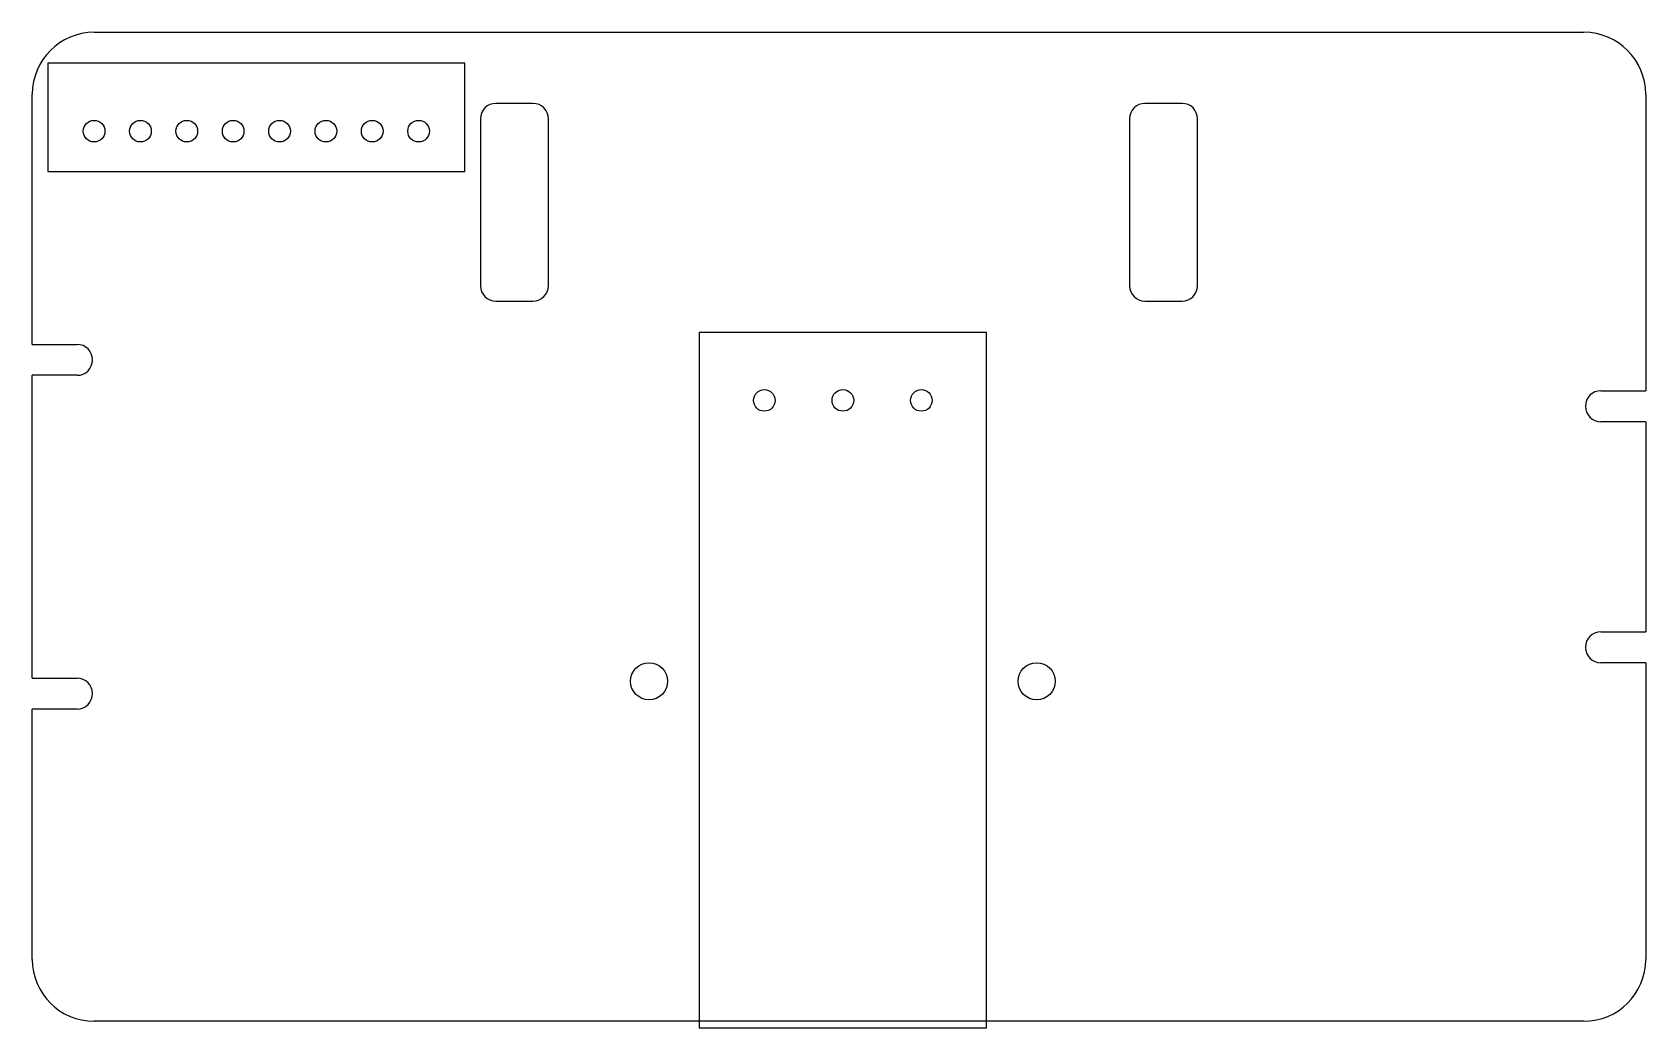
# Model space of a CAD drawing. Header units: millimetres. Extents: x 199 to 251.2, y 144.4 to 176.6.
import ezdxf

# ---------------------------------------------------------------- set-up
doc = ezdxf.new("R2010")
doc.units = ezdxf.units.MM
doc.layers.add('1', color=7, linetype='Continuous')

msp = doc.modelspace()

# ---------------------------------------------------------------- linework, layer by layer
at = {"layer": '1', "color": 7, "linetype": 'Continuous', "lineweight": 25}
for p, q in [((201.022, 176.588), (249.222, 176.588)), ((199.022, 166.488), (199.022, 174.588)), ((251.222, 174.588), (251.222, 164.988)), ((215.222, 174.288), (214.022, 174.288)), ((236.222, 174.288), (235.022, 174.288)), ((213.522, 173.788), (213.522, 168.388)), ((215.722, 168.388), (215.722, 173.788)), ((234.522, 173.788), (234.522, 168.388)), ((236.722, 168.388), (236.722, 173.788)), ((214.022, 167.888), (215.222, 167.888)), ((235.022, 167.888), (236.222, 167.888)), ((199.022, 166.488), (200.472, 166.488)), ((200.472, 165.488), (199.022, 165.488)), ((199.022, 155.688), (199.022, 165.488)), ((249.772, 164.988), (251.222, 164.988)), ((251.222, 163.988), (249.772, 163.988)), ((251.222, 163.988), (251.222, 157.188)), ((249.772, 157.188), (251.222, 157.188)), ((251.222, 156.188), (249.772, 156.188)), ((251.222, 156.188), (251.222, 146.588)), ((199.022, 155.688), (200.472, 155.688)), ((199.022, 146.588), (199.022, 154.688)), ((200.472, 154.688), (199.022, 154.688)), ((249.222, 144.588), (201.022, 144.588))]:
    msp.add_line(p, q, dxfattribs=at)
for points in [[(199.522, 172.088), (213.022, 172.088), (213.022, 175.588), (199.522, 175.588)], [(229.897, 144.377), (229.897, 166.877), (220.597, 166.877), (220.597, 144.377)]]:
    msp.add_lwpolyline(points, close=True, dxfattribs=at)
for centre, radius in [((201.022, 173.388), 0.35), ((202.522, 173.388), 0.35), ((204.022, 173.388), 0.35), ((205.522, 173.388), 0.35), ((207.022, 173.388), 0.35), ((208.522, 173.388), 0.35), ((210.022, 173.388), 0.35), ((211.522, 173.388), 0.35), ((222.707, 164.677), 0.35), ((225.247, 164.677), 0.35), ((227.787, 164.677), 0.35), ((218.977, 155.588), 0.6), ((231.517, 155.588), 0.6)]:
    msp.add_circle(centre, radius, dxfattribs=at)
for centre, radius, start, end in [((201.022, 174.588), 2, 90, 180), ((249.222, 174.588), 2, 0, 90), ((214.022, 173.788), 0.5, 90, 180), ((215.222, 173.788), 0.5, 0, 90), ((235.022, 173.788), 0.5, 90, 180), ((236.222, 173.788), 0.5, 0, 90), ((214.022, 168.388), 0.5, 180, 270), ((215.222, 168.388), 0.5, 270, 0), ((235.022, 168.388), 0.5, 180, 270), ((236.222, 168.388), 0.5, 270, 0), ((200.472, 165.988), 0.5, 270, 90), ((249.772, 164.488), 0.5, 90, 270), ((249.772, 156.688), 0.5, 90, 270), ((200.472, 155.188), 0.5, 270, 90), ((201.022, 146.588), 2, 180, 270), ((249.222, 146.588), 2, 270, 0)]:
    msp.add_arc(centre, radius, start, end, dxfattribs=at)

doc.saveas('drawing.dxf')
